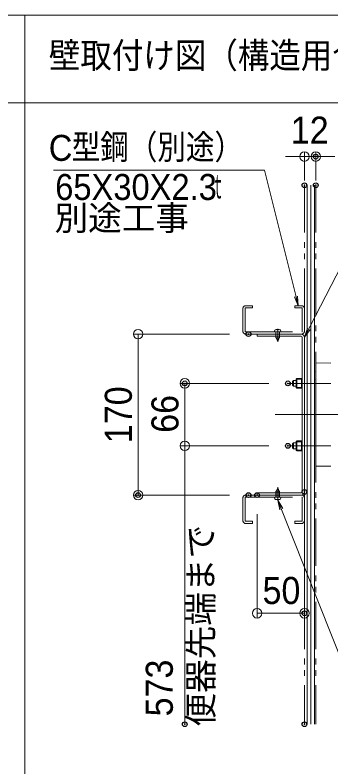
# Model space of a CAD drawing. Units: millimetres, scale not verified. Extents: x -2000 to 2000, y -1385 to 1385.
# Drawn here: x -345 to -11, y 591 to 1385 of the extents above; entities that cross this region are included whole.
import ezdxf
from ezdxf.enums import TextEntityAlignment as Align

# ---------------------------------------------------------------- set-up
doc = ezdxf.new("R2010")
doc.units = ezdxf.units.MM
doc.header["$LTSCALE"] = 10
doc.header["$PDMODE"] = 32
doc.header["$PDSIZE"] = 5
for name, pattern in [('CHAIN2', [12, 9, -1, 1, -1]), ('DASHED1', [1.8, 1.2, -0.6]), ('DOUBLE_CHAIN1', [8.8, 5, -1, 0.6, -0.6, 0.6, -1])]:
    doc.linetypes.add(name, pattern=pattern)
for name, color, linetype, lineweight in [('0-2_09寸法A', 3, 'Continuous', 9), ('0-3_0', 7, 'Continuous', 9), ('0-6_zumenwaku', 6, 'Continuous', 9), ('0-C_Center', 1, 'CHAIN2', 9), ('0-E_フレーム', 2, 'Continuous', 9), ('0-F_CYA_M', 4, 'Continuous', 9), ('1-0_12アンカー', 2, 'DASHED1', 9), ('1-1_SCREW', 3, 'CHAIN2', 9), ('1-2_vis', 1, 'Continuous', 9)]:
    doc.layers.add(name, color=color, linetype=linetype, lineweight=lineweight)
doc.layers.add('0-4_Defpoints', color=7, linetype='Continuous')
doc.layers.add('0-7_moji', color=2, linetype='Continuous')
doc.styles.add('Arial', font='')
doc.styles.add('ＭＳ Ｐゴシック', font='')
doc.styles.get('Arial').set_extended_font_data('Arial')
doc.styles.get('ＭＳ Ｐゴシック').set_extended_font_data('MS PGothic')

# ---------------------------------------------------------------- blocks, each defined once
blk = doc.blocks.new('_ORIGIN')
at = {"layer": '0-3_0', "color": 3}
blk.add_line((0, 0), (-10, 0), dxfattribs=at)
blk.add_circle((0, 0), 5, dxfattribs=at)
blk = doc.blocks.new('_OPEN')
at = {"layer": '0-3_0'}
blk.add_line((0, 0), (-10, 0), dxfattribs=at)
blk.add_lwpolyline([(-10, 1.67), (0, 0), (-10, -1.67)], dxfattribs=at)

msp = doc.modelspace()

# ---------------------------------------------------------------- linework, layer by layer
at = {"layer": '0-2_09寸法A'}
for p, q in [((-39.35, 1210.2), (-39.35, 1240.42)), ((-27.35, 1210.2), (-27.35, 1240.42)), ((-49.35, 1235.42), (-59.35, 1235.42)), ((-39.35, 1235.42), (-27.35, 1235.42)), ((-17.35, 1235.42), (-7.35, 1235.42)), ((-118.47, 1047.98), (-220.08, 1047.98)), ((-215.08, 1037.98), (-215.08, 887.98)), ((-76.85, 995.98), (-170.8, 995.98)), ((-165.8, 939.98), (-165.8, 985.98)), ((-76.85, 929.98), (-170.8, 929.98)), ((-76.85, 929.98), (-165.8, 929.98)), ((-165.8, 919.98), (-165.8, 635.89)), ((-118.47, 877.98), (-220.08, 877.98)), ((-89.35, 857.98), (-89.35, 748.1)), ((-39.35, 861.28), (-39.35, 748.1)), ((-79.35, 753.1), (-49.35, 753.1))]:
    msp.add_line(p, q, dxfattribs=at)
at = {"layer": '0-2_09寸法A', "color": 1}
msp.add_lwpolyline([(339.26, 548.74), (61.37, 548.74), (-67.22, 871.52)], dxfattribs=at)
at = {"layer": '0-3_0', "color": 1, "linetype": 'DOUBLE_CHAIN1'}
for p, q in [((-39.35, 1205.2), (-39.35, 635.89)), ((-27.35, 1205.2), (-27.35, 635.89))]:
    msp.add_line(p, q, dxfattribs=at)
at = {"layer": '0-3_0'}
for p, q in [((-36.4, 635.89), (-36.4, 1205.2)), ((-32.59, 635.89), (-32.59, 1205.2)), ((-28.78, 635.89), (-28.78, 1205.2))]:
    msp.add_line(p, q, dxfattribs=at)
at = {"layer": '0-3_0', "color": 3, "linetype": 'DOUBLE_CHAIN1'}
for p, q in [((-104.35, 1050.98), (-104.35, 1074.98)), ((-102.05, 1075.68), (-94.35, 1075.68)), ((-102.05, 1050.28), (-102.05, 1075.68)), ((-101.35, 1077.98), (-94.35, 1077.98)), ((-94.35, 1075.68), (-94.35, 1077.98)), ((-49.35, 1075.68), (-49.35, 1077.98)), ((-42.35, 1077.98), (-49.35, 1077.98)), ((-41.65, 1075.68), (-49.35, 1075.68)), ((-41.65, 1050.28), (-41.65, 1075.68)), ((-39.35, 1050.98), (-39.35, 1074.98)), ((-102.05, 1050.28), (-41.65, 1050.28)), ((-101.35, 1047.98), (-42.35, 1047.98)), ((-104.35, 874.98), (-104.35, 850.98)), ((-102.05, 875.68), (-41.65, 875.68)), ((-101.35, 877.98), (-42.35, 877.98)), ((-39.35, 874.98), (-39.35, 850.98)), ((-101.35, 847.98), (-94.35, 847.98)), ((-49.35, 847.98), (-42.35, 847.98))]:
    msp.add_line(p, q, dxfattribs=at)
at = {"layer": '0-3_0', "color": 1}
msp.add_line((-27.32, 1007.48), (-27.32, 918.48), dxfattribs=at)
at = {"layer": '0-3_0', "linetype": 'DOUBLE_CHAIN1'}
msp.add_line((-41.65, 934.13), (-41.65, 925.83), dxfattribs=at)
at = {"layer": '0-3_0'}
for points in [[(-304.59, 1221.02), (-81.62, 1221.02), (-46.1, 1078.95)], [(434.44, 1120.6), (-0.16, 1120.6), (-38.89, 1045.57)]]:
    msp.add_lwpolyline(points, dxfattribs=at)
at = {"layer": '0-3_0', "color": 3, "linetype": 'DOUBLE_CHAIN1'}
for points in [[(-102.05, 875.68), (-102.05, 850.28), (-94.35, 850.28), (-94.35, 847.98)], [(-41.65, 875.68), (-41.65, 850.28), (-49.35, 850.28), (-49.35, 847.98)]]:
    msp.add_lwpolyline(points, dxfattribs=at)
for centre, start, end in [((-101.35, 1074.98), 90, 180), ((-42.35, 1074.98), 0, 90), ((-101.35, 1050.98), 180, 270), ((-42.35, 1050.98), 270, 0), ((-101.35, 874.98), 90, 180), ((-42.35, 874.98), 0, 90), ((-101.35, 850.98), 180, 270), ((-42.35, 850.98), 270, 0)]:
    msp.add_arc(centre, 3, start, end, dxfattribs=at)
at = {"layer": '0-4_Defpoints'}
for p in [(-27.35, 1235.42), (-39.35, 1205.2), (-27.35, 1205.2), (-98.47, 1047.98), (-165.8, 995.98), (-56.85, 995.98), (-56.85, 929.98), (-39.35, 881.28), (-215.08, 877.98), (-98.47, 877.98), (-89.35, 877.98), (-39.35, 753.1), (-165.8, 635.89), (-39.35, 635.89)]:
    msp.add_point(p, dxfattribs=at)
at = {"layer": '0-6_zumenwaku'}
for p, q in [((-334.68, 1384.97), (-334.68, -1385.03)), ((-1997.87, 1292.35), (1290.13, 1292.35))]:
    msp.add_line(p, q, dxfattribs=at)
msp.add_lwpolyline([(-1999.87, -1385.03), (2000.13, -1385.03), (2000.13, 1384.97), (-1999.87, 1384.97)], close=True, dxfattribs=at)
at = {"layer": '0-C_Center'}
for p, q in [((-67.59, 1053.51), (-67.59, 1039.65)), ((-70.2, 962.98), (57.58, 962.98)), ((-67.59, 872.45), (-67.59, 886.31))]:
    msp.add_line(p, q, dxfattribs=at)
at = {"layer": '0-E_フレーム'}
msp.add_line((-11.33, 908.62), (-27.35, 908.48), dxfattribs=at)
msp.add_lwpolyline([(-11.33, 1017.34), (-27.35, 1017.48), (-27.35, 908.48)], dxfattribs=at)
at = {"layer": '0-F_CYA_M'}
for p, q in [((-27.95, 1008.26), (-27.97, 1008.26)), ((-27.9, 999.6), (-27.93, 999.6)), ((-27.37, 998.97), (-27.41, 998.97))]:
    msp.add_line(p, q, dxfattribs=at)
at = {"layer": '1-0_12アンカー'}
for p, q in [((-42.65, 1001.13), (-47.15, 1001.13)), ((-51.85, 997.98), (-50.85, 998.98)), ((-51.85, 993.98), (-51.85, 997.98)), ((-50.85, 992.98), (-51.85, 993.98)), ((-50.85, 992.98), (-50.85, 998.98)), ((-48.15, 998.98), (-50.85, 998.98)), ((-50.85, 992.98), (-48.15, 992.98)), ((-48.15, 1000.13), (-48.15, 991.83)), ((-47.4, 1000.38), (-47.4, 991.58)), ((-42.4, 1000.38), (-47.4, 1000.38)), ((-42.4, 991.58), (-42.4, 1000.38)), ((-41.65, 991.83), (-41.65, 1000.13)), ((-47.4, 991.58), (-42.4, 991.58)), ((-47.15, 990.83), (-42.65, 990.83)), ((-50.85, 932.98), (-51.85, 931.98)), ((-51.85, 931.98), (-51.85, 929.98)), ((-51.85, 927.98), (-51.85, 929.98)), ((-50.85, 932.98), (-50.85, 926.98)), ((-50.85, 932.98), (-48.15, 932.98)), ((-48.15, 925.83), (-48.15, 934.13)), ((-47.15, 935.13), (-42.65, 935.13)), ((-51.85, 927.98), (-50.85, 926.98)), ((-48.15, 926.98), (-50.85, 926.98)), ((-42.4, 925.58), (-47.4, 925.58)), ((-42.65, 924.83), (-47.15, 924.83))]:
    msp.add_line(p, q, dxfattribs=at)
msp.add_lwpolyline([(-47.4, 925.58), (-47.4, 934.38), (-42.4, 934.38), (-42.4, 925.58)], dxfattribs=at)
for centre, start, end in [((-47.15, 1000.13), 90, 180), ((-42.65, 1000.13), 0, 90), ((-47.15, 991.83), 180, 270), ((-42.65, 991.83), 270, 0), ((-47.15, 934.13), 90, 180), ((-42.65, 934.13), 0, 90), ((-47.15, 925.83), 180, 270), ((-42.65, 925.83), 270, 0)]:
    msp.add_arc(centre, 1, start, end, dxfattribs=at)
at = {"layer": '1-1_SCREW'}
for p, q in [((-11.55, 995.98), (-56.85, 995.98)), ((-11.55, 929.98), (-56.85, 929.98))]:
    msp.add_line(p, q, dxfattribs=at)
at = {"layer": '1-2_vis'}
for p, q in [((-70.99, 1051.4), (-71.09, 1050.28)), ((-64.09, 1050.28), (-71.09, 1050.28)), ((-69.69, 1052.62), (-69.69, 1052.64)), ((-69.59, 1050.28), (-69.59, 1043.9)), ((-68.06, 1052.62), (-68.06, 1052.8)), ((-67.13, 1052.8), (-67.13, 1052.62)), ((-65.59, 1043.9), (-65.59, 1050.28)), ((-65.49, 1052.64), (-65.49, 1052.62)), ((-64.09, 1050.28), (-64.19, 1051.4)), ((-42.65, 1047.98), (-89.35, 1047.98)), ((-89.35, 1045.68), (-89.35, 1047.98)), ((-42.65, 1045.68), (-89.35, 1045.68)), ((-65.59, 1043.9), (-69.59, 1043.9)), ((-69.09, 1043.9), (-67.59, 1040.28)), ((-67.59, 1040.28), (-66.09, 1043.9)), ((-41.65, 881.28), (-41.65, 1044.68)), ((-39.35, 881.28), (-39.35, 1044.68)), ((-69.59, 875.68), (-69.59, 882.06)), ((-65.59, 882.06), (-69.59, 882.06)), ((-69.16, 882.06), (-69.16, 875.68)), ((-69.09, 882.06), (-67.59, 885.68)), ((-67.59, 885.68), (-66.09, 882.06)), ((-66.02, 882.06), (-66.02, 875.68)), ((-65.59, 882.06), (-65.59, 875.68)), ((-42.65, 880.28), (-89.35, 880.28)), ((-89.35, 877.98), (-89.35, 880.28)), ((-42.65, 877.98), (-89.35, 877.98)), ((-71, 874.56), (-71.09, 875.68)), ((-64.09, 875.68), (-71.09, 875.68)), ((-69.59, 875.68), (-69.16, 875.68)), ((-65.59, 875.68), (-66.02, 875.68)), ((-64.09, 875.68), (-64.19, 874.56)), ((-69.69, 873.34), (-69.69, 873.33)), ((-68.06, 873.34), (-68.06, 873.17)), ((-67.13, 873.17), (-67.13, 873.34)), ((-65.49, 873.33), (-65.49, 873.34))]:
    msp.add_line(p, q, dxfattribs=at)
for points in [[(-68.76, 1052.8), (-68.64, 1052.81), (-68.53, 1052.82), (-68.42, 1052.83), (-68.32, 1052.83), (-68.24, 1052.83), (-68.17, 1052.83), (-68.11, 1052.82), (-68.08, 1052.81), (-68.06, 1052.81), (-68.06, 1052.8)], [(-67.13, 1052.8), (-67.12, 1052.81), (-67.09, 1052.82), (-67.04, 1052.83), (-66.97, 1052.83), (-66.89, 1052.83), (-66.8, 1052.83), (-66.7, 1052.82), (-66.59, 1052.81), (-66.51, 1052.81), (-66.43, 1052.8)], [(-68.76, 873.17), (-68.64, 873.16), (-68.53, 873.15), (-68.42, 873.14), (-68.33, 873.13), (-68.24, 873.13), (-68.17, 873.14), (-68.12, 873.14), (-68.08, 873.15), (-68.07, 873.16), (-68.06, 873.17)], [(-67.13, 873.17), (-67.12, 873.16), (-67.09, 873.15), (-67.04, 873.14), (-66.98, 873.13), (-66.9, 873.13), (-66.8, 873.14), (-66.7, 873.14), (-66.59, 873.15), (-66.51, 873.16), (-66.43, 873.17)]]:
    msp.add_lwpolyline(points, dxfattribs=at)
for centre, radius, start, end in [((-69.7, 1051.29), 1.3, 105.88085, 175), ((-67.59, 1043.88), 9, 103.4934, 105.88085), ((-67.59, 1043.88), 8.99, 97.45828, 103.51192), ((-67.59, 1043.88), 8.75, 86.94332, 93.05668), ((-67.59, 1043.88), 8.99, 76.48808, 82.54172), ((-67.59, 1043.88), 9, 74.11915, 76.5066), ((-65.48, 1051.29), 1.3, 5, 74.11915), ((-42.65, 1044.68), 3.3, 0, 90), ((-42.65, 1044.68), 1, 0, 90), ((-69.7, 874.68), 1.3, 184.99893, 254.11808), ((-65.49, 874.68), 1.3, 285.87978, 354.99893), ((-42.65, 881.28), 3.3, 270, 0), ((-42.65, 881.28), 1, 270, 0), ((-67.59, 882.08), 9, 254.11808, 256.50553), ((-67.59, 882.08), 8.99, 256.48701, 262.54065), ((-67.59, 882.08), 8.75, 266.94225, 273.0556), ((-67.59, 882.08), 8.99, 277.45721, 283.51085), ((-67.59, 882.08), 9, 283.49232, 285.87978)]:
    msp.add_arc(centre, radius, start, end, dxfattribs=at)

# ---------------------------------------------------------------- block references
at = {"layer": '0-2_09寸法A'}
for p in [(-39.35, 1235.42), (-39.35, 753.1)]:
    msp.add_blockref('_ORIGIN', p, dxfattribs=at)
for name, p, rotation in [('_ORIGIN', (-27.35, 1235.42), 180), ('_ORIGIN', (-215.08, 1047.98), 90), ('_ORIGIN', (-165.8, 995.98), 90), ('_ORIGIN', (-165.8, 929.98), 270), ('_ORIGIN', (-165.8, 929.98), 90), ('_ORIGIN', (-215.08, 877.98), 270), ('_OPEN', (-67.59, 872.45), 111.87409), ('_ORIGIN', (-89.35, 753.1), 180)]:
    msp.add_blockref(name, p, dxfattribs=dict(at, rotation=rotation))
at = {"layer": '0-3_0'}
for p, rotation in [((-45.85, 1077.98), 284.41574), ((-39.35, 1044.68), 242.10013)]:
    msp.add_blockref('_OPEN', p, dxfattribs=dict(at, rotation=rotation))

# ---------------------------------------------------------------- texts
at = {"layer": '0-2_09寸法A', "color": 1, "style": 'Arial', "width": 0.9}
for s, p in [('12', (-53.73, 1240.56)), ('50', (-83.64, 754.33))]:
    msp.add_text(s, height=28.59, dxfattribs=at).set_placement(p, align=Align.BOTTOM_LEFT)
for s, p in [('170', (-213.15, 932.82)), ('66', (-163.87, 943.72)), ('573', (-169.84, 644.24))]:
    msp.add_text(s, height=28.59, rotation=90, dxfattribs=at).set_placement(p, align=Align.BOTTOM_LEFT)
at = {"layer": '0-2_09寸法A', "color": 1, "style": 'ＭＳ Ｐゴシック'}
msp.add_text('便器先端まで', height=26.03, rotation=90, dxfattribs=at).set_placement((-128.14, 633.51), align=Align.BOTTOM_LEFT)
at = {"layer": '0-3_0'}
for s, height, style, width, p in [('型鋼（別途）', 26.03, 'ＭＳ Ｐゴシック', 0.85, (-285.29, 1224.84)), ('C', 27.45, 'Arial', 0.9, (-309.48, 1222.73)), ('65X30X2.3', 27.45, 'Arial', 0.9, (-302.69, 1181.4)), ('ｔ', 26.03, 'ＭＳ Ｐゴシック', 0.35, (-136.95, 1183.51))]:
    msp.add_text(s, height=height, dxfattribs=dict(at, style=style, width=width)).set_placement(p, align=Align.BOTTOM_LEFT)
at = {"layer": '0-3_0', "style": 'ＭＳ Ｐゴシック'}
msp.add_text('別途工事', height=26.03, dxfattribs=at).set_placement((-303.39, 1149.81), align=Align.BOTTOM_LEFT)
at = {"layer": '0-7_moji', "style": 'ＭＳ Ｐゴシック', "width": 0.9}
msp.add_text('壁取付け図（構造用合板）', height=27.11, dxfattribs=at).set_placement((-309.44, 1320.74), align=Align.BOTTOM_LEFT)

doc.saveas('drawing.dxf')
